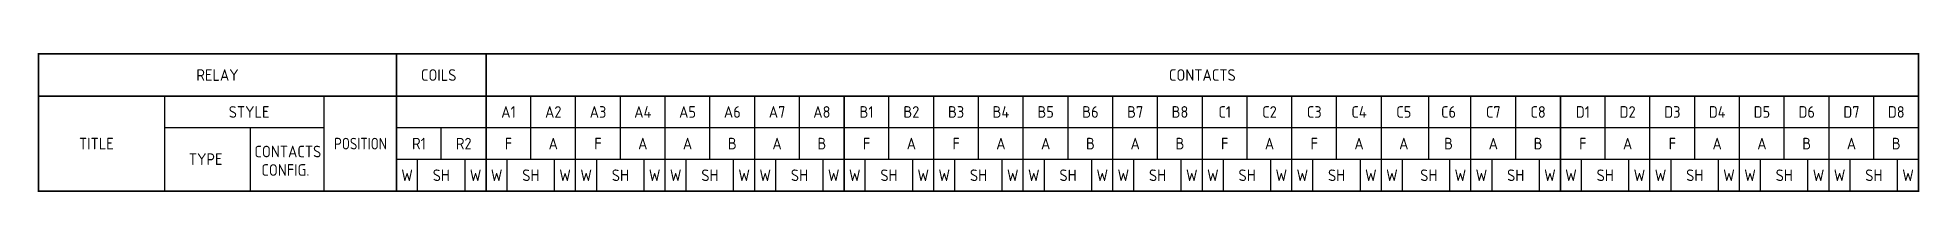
# Model space of a CAD drawing. Header units: millimetres. Extents: x 38 to 395, y 255 to 281.
import ezdxf
from ezdxf.enums import TextEntityAlignment as Align

# ---------------------------------------------------------------- set-up
doc = ezdxf.new("R2010")
doc.units = ezdxf.units.MM
doc.styles.add('ISOCP', font='isocp.shx')

# ---------------------------------------------------------------- blocks, each defined once
blk = doc.blocks.new('INV_8F_8B_HEADER')
for p, q in [((61.69, 255.28), (61.69, 273.17)), ((91.97, 255.28), (91.97, 273.17)), ((131.19, 261.17), (131.19, 273.17)), ((139.69, 255.17), (139.69, 273.17)), ((148.19, 261.17), (148.19, 273.17)), ((156.69, 255.17), (156.69, 273.17)), ((165.19, 261.17), (165.19, 273.17)), ((173.69, 255.17), (173.69, 273.17)), ((182.19, 261.17), (182.19, 273.17)), ((199.19, 261.17), (199.19, 273.17)), ((207.69, 255.17), (207.69, 273.17)), ((216.19, 261.17), (216.19, 273.17)), ((224.69, 255.17), (224.69, 273.17)), ((233.19, 261.17), (233.19, 273.17)), ((241.69, 255.17), (241.69, 273.17)), ((250.19, 261.17), (250.19, 273.17)), ((267.19, 261.17), (267.19, 273.17)), ((275.69, 255.17), (275.69, 273.17)), ((284.19, 261.17), (284.19, 273.17)), ((292.69, 255.17), (292.69, 273.17)), ((301.69, 261.17), (301.69, 273.17)), ((309.69, 255.17), (309.69, 273.17)), ((318.19, 261.17), (318.19, 273.17)), ((335.19, 261.17), (335.19, 273.17)), ((343.69, 255.17), (343.69, 273.17)), ((352.19, 261.17), (352.19, 273.17)), ((360.69, 255.17), (360.69, 273.17)), ((369.19, 261.17), (369.19, 273.17)), ((377.69, 255.17), (377.69, 273.17)), ((386.19, 261.17), (386.19, 273.17)), ((91.97, 267.17), (61.77, 267.17)), ((77.93, 255.28), (77.93, 267.17)), ((394.69, 267.17), (105.69, 267.17)), ((114.19, 261.17), (114.19, 267.17)), ((394.69, 261.17), (105.69, 261.17))]:
    blk.add_line(p, q)
at = {"const_width": 0.3}
blk.add_lwpolyline([(394.69, 281.17), (394.69, 255.17), (37.69, 255.17), (37.69, 281.17)], close=True, dxfattribs=at)
for points in [[(105.69, 255.17), (105.69, 281.17)], [(122.69, 255.17), (122.69, 281.17)], [(394.69, 273.17), (37.69, 273.17)], [(190.69, 255.17), (190.69, 273.17)], [(258.69, 255.17), (258.69, 273.17)], [(326.69, 255.17), (326.69, 273.17)]]:
    blk.add_lwpolyline(points, dxfattribs=at)
for points in [[(109.69, 255.17), (109.69, 261.17)], [(118.69, 255.17), (118.69, 261.17)], [(126.69, 255.17), (126.69, 261.17)], [(135.69, 255.17), (135.69, 261.17)], [(143.69, 255.17), (143.69, 261.17)], [(152.69, 255.17), (152.69, 261.17)], [(160.69, 255.17), (160.69, 261.17)], [(169.69, 255.17), (169.69, 261.17)], [(177.69, 255.17), (177.69, 261.17)], [(186.69, 255.17), (186.69, 261.17)], [(194.69, 255.17), (194.69, 261.17)], [(203.69, 255.17), (203.69, 261.17)], [(211.69, 255.17), (211.69, 261.17)], [(220.69, 255.17), (220.69, 261.17)], [(228.69, 255.17), (228.69, 261.17)], [(237.69, 255.17), (237.69, 261.17)], [(245.69, 255.17), (245.69, 261.17)], [(254.69, 255.17), (254.69, 261.17)], [(262.69, 255.17), (262.69, 261.17)], [(271.69, 255.17), (271.69, 261.17)], [(279.69, 255.17), (279.69, 261.17)], [(288.69, 255.17), (288.69, 261.17)], [(296.69, 255.17), (296.69, 261.17)], [(305.69, 255.17), (305.69, 261.17)], [(313.69, 255.17), (313.69, 261.17)], [(322.69, 255.17), (322.69, 261.17)], [(330.69, 255.17), (330.69, 261.17)], [(339.69, 255.17), (339.69, 261.17)], [(347.69, 255.17), (347.69, 261.17)], [(356.69, 255.17), (356.69, 261.17)], [(364.69, 255.17), (364.69, 261.17)], [(373.69, 255.17), (373.69, 261.17)], [(381.69, 255.17), (381.69, 261.17)], [(390.69, 255.17), (390.69, 261.17)]]:
    blk.add_lwpolyline(points)
at = {"style": 'ISOCP'}
for s, p in [('RELAY', (71.69, 277.17)), ('COILS', (113.69, 277.17)), ('CONTACTS', (258.69, 277.17)), ('STYLE', (77.69, 270.17)), ('A1', (126.94, 270.17)), ('A2', (135.44, 270.17)), ('A3', (143.94, 270.17)), ('A4', (152.44, 270.17)), ('A5', (160.94, 270.17)), ('A6', (169.44, 270.17)), ('A7', (177.94, 270.17)), ('A8', (186.44, 270.17)), ('B1', (194.94, 270.17)), ('B2', (203.44, 270.17)), ('B3', (211.94, 270.17)), ('B4', (220.44, 270.17)), ('B5', (228.94, 270.17)), ('B6', (237.44, 270.17)), ('B7', (245.94, 270.17)), ('B8', (254.44, 270.17)), ('C1', (262.94, 270.17)), ('C2', (271.44, 270.17)), ('C3', (279.94, 270.17)), ('C4', (288.44, 270.17)), ('C5', (296.94, 270.17)), ('C6', (305.44, 270.17)), ('C7', (313.94, 270.17)), ('C8', (322.44, 270.17)), ('D1', (330.94, 270.17)), ('D2', (339.44, 270.17)), ('D3', (347.94, 270.17)), ('D4', (356.44, 270.17)), ('D5', (364.94, 270.17)), ('D6', (373.44, 270.17)), ('D7', (381.94, 270.17)), ('D8', (390.44, 270.17)), ('TITLE', (48.69, 264.17)), ('R1', (109.94, 264.17)), ('R2', (118.44, 264.17)), ('F', (126.94, 264.17)), ('A', (135.44, 264.17)), ('F', (143.94, 264.17)), ('A', (152.44, 264.17)), ('A', (160.94, 264.17)), ('B', (169.44, 264.17)), ('A', (177.94, 264.17)), ('B', (186.44, 264.17)), ('F', (194.94, 264.17)), ('A', (203.44, 264.17)), ('F', (211.94, 264.17)), ('A', (220.44, 264.17)), ('A', (228.94, 264.17)), ('B', (237.44, 264.17)), ('A', (245.94, 264.17)), ('B', (254.44, 264.17)), ('F', (262.94, 264.17)), ('A', (271.44, 264.17)), ('F', (279.94, 264.17)), ('A', (288.44, 264.17)), ('A', (296.94, 264.17)), ('B', (305.44, 264.17)), ('A', (313.94, 264.17)), ('B', (322.44, 264.17)), ('F', (330.94, 264.17)), ('A', (339.44, 264.17)), ('F', (347.94, 264.17)), ('A', (356.44, 264.17)), ('A', (364.94, 264.17)), ('B', (373.44, 264.17)), ('A', (381.94, 264.17)), ('B', (390.44, 264.17)), ('TYPE', (69.44, 261.22)), ('W', (107.69, 258.17)), ('SH', (114.19, 258.17)), ('W', (120.69, 258.17)), ('W', (124.69, 258.17)), ('SH', (131.19, 258.17)), ('W', (137.69, 258.17)), ('W', (141.69, 258.17)), ('SH', (148.19, 258.17)), ('W', (154.69, 258.17)), ('W', (158.69, 258.17)), ('SH', (165.19, 258.17)), ('W', (171.69, 258.17)), ('W', (175.69, 258.17)), ('SH', (182.19, 258.17)), ('W', (188.69, 258.17)), ('W', (192.69, 258.17)), ('SH', (199.19, 258.17)), ('W', (205.69, 258.17)), ('W', (209.69, 258.17)), ('SH', (216.19, 258.17)), ('W', (222.69, 258.17)), ('W', (226.69, 258.17)), ('SH', (233.19, 258.17)), ('W', (239.69, 258.17)), ('W', (243.69, 258.17)), ('SH', (250.19, 258.17)), ('W', (256.69, 258.17)), ('W', (260.69, 258.17)), ('SH', (267.19, 258.17)), ('W', (273.69, 258.17)), ('W', (277.69, 258.17)), ('SH', (284.19, 258.17)), ('W', (290.69, 258.17)), ('W', (294.69, 258.17)), ('SH', (301.69, 258.17)), ('W', (307.69, 258.17)), ('W', (311.69, 258.17)), ('SH', (318.19, 258.17)), ('W', (324.69, 258.17)), ('W', (328.69, 258.17)), ('SH', (335.19, 258.17)), ('W', (341.69, 258.17)), ('W', (345.69, 258.17)), ('SH', (352.19, 258.17)), ('W', (358.69, 258.17)), ('W', (362.69, 258.17)), ('SH', (369.19, 258.17)), ('W', (375.69, 258.17)), ('W', (379.69, 258.17)), ('SH', (386.19, 258.17)), ('W', (392.69, 258.17))]:
    blk.add_text(s, height=2.2, dxfattribs=at).set_placement(p, align=Align.MIDDLE_CENTER)
at = {"style": 'ISOCP', "width": 0.9}
blk.add_text('POSITION', height=2.2, dxfattribs=at).set_placement((98.84, 264.17), align=Align.MIDDLE)
at = {"style": 'ISOCP'}
for s, p in [('CONTACTS', (85.05, 262.67)), ('CONFIG.', (84.59, 259.17))]:
    blk.add_text(s, height=2.2, dxfattribs=at).set_placement(p, align=Align.MIDDLE)

msp = doc.modelspace()

# ---------------------------------------------------------------- block references
msp.add_blockref('INV_8F_8B_HEADER', (0, 0))

doc.saveas('drawing.dxf')
